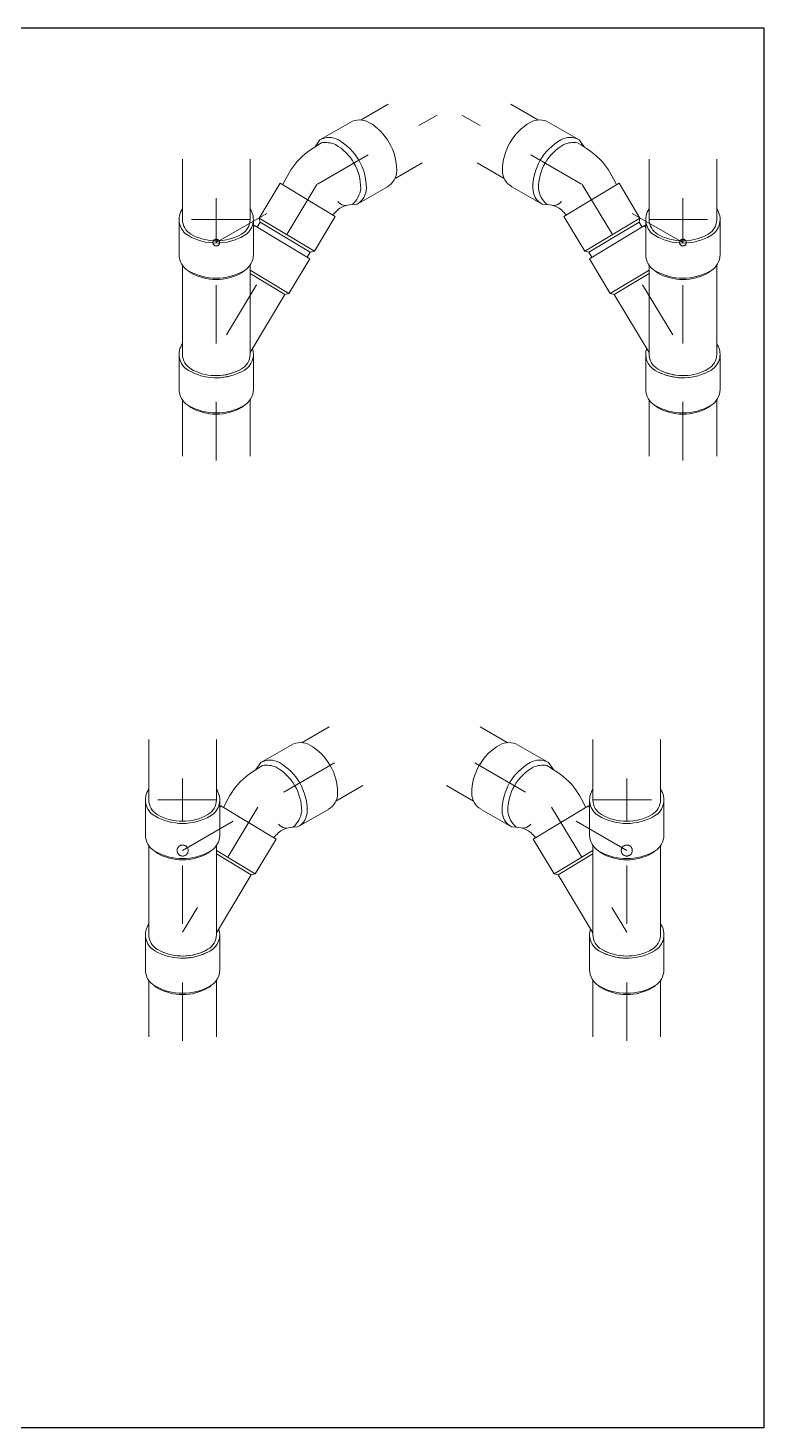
# Model space of a CAD drawing. Header units: millimetres. Extents: x 1263 to 3002, y 1308 to 2683.
# Drawn here: x 1524.342 to 1525.6, y 1340.025 to 1342.419 of the extents above; entities that cross this region are included whole.
import ezdxf

# ---------------------------------------------------------------- set-up
doc = ezdxf.new("R2010")
doc.units = ezdxf.units.MM
doc.linetypes.add('ACAD_ISO04W100', pattern=[30, 24, -3, 0, -3])
doc.layers.add('EJE HID.', color=125, linetype='ACAD_ISO04W100', lineweight=13)
doc.layers.add('sanitaria', color=1, linetype='Continuous', lineweight=0)

msp = doc.modelspace()

# ---------------------------------------------------------------- linework, layer by layer
msp.add_lwpolyline([(1522.16292, 1342.41945), (1525.59964, 1342.41945), (1525.59964, 1340.0251), (1522.16292, 1340.0251)], close=True)
at = {"layer": 'EJE HID.', "linetype": 'ACAD_ISO04W100', "ltscale": 0.004}
for p, q in [((1524.66352, 1342.05248), (1525.04129, 1342.27058)), ((1525.46111, 1342.05248), (1525.08335, 1342.27058)), ((1524.8356, 1342.15183), (1524.66352, 1341.8657)), ((1524.66352, 1342.12845), (1524.66352, 1342.05159)), ((1525.28903, 1342.15183), (1525.46111, 1341.8657)), ((1525.46111, 1342.12845), (1525.46111, 1342.05159)), ((1524.72126, 1342.09185), (1524.60579, 1342.09185)), ((1525.40338, 1342.09185), (1525.51885, 1342.09185)), ((1524.66352, 1341.67982), (1524.66352, 1342.05159)), ((1525.46111, 1341.67982), (1525.46111, 1342.05159)), ((1524.60602, 1341.01268), (1524.94028, 1341.20567)), ((1525.36516, 1341.01268), (1525.03089, 1341.20567)), ((1524.60602, 1341.13587), (1524.60602, 1341.06266)), ((1525.36516, 1341.13587), (1525.36516, 1341.06266)), ((1524.66375, 1341.09927), (1524.54828, 1341.09927)), ((1525.30742, 1341.09927), (1525.42289, 1341.09927)), ((1524.7346, 1341.08691), (1524.60602, 1340.87312)), ((1525.23658, 1341.08691), (1525.36516, 1340.87312)), ((1524.60602, 1340.68724), (1524.60602, 1341.059)), ((1525.36516, 1340.68724), (1525.36516, 1341.059))]:
    msp.add_line(p, q, dxfattribs=at)
for centre, radius in [((1524.66352, 1342.05248), 0.00579), ((1525.46111, 1342.05248), 0.00579), ((1524.60602, 1341.01268), 0.00944), ((1525.36516, 1341.01268), 0.00944)]:
    msp.add_circle(centre, radius, dxfattribs=at)
at = {"layer": 'sanitaria'}
for p, q in [((1524.95757, 1342.28891), (1524.91132, 1342.26221)), ((1525.16707, 1342.28891), (1525.21332, 1342.26221)), ((1524.84066, 1342.22808), (1524.89262, 1342.25808)), ((1525.28398, 1342.22808), (1525.23202, 1342.25808)), ((1524.84066, 1342.22808), (1524.8323, 1342.21594)), ((1525.28398, 1342.22808), (1525.29234, 1342.21594)), ((1524.60579, 1342.09185), (1524.60579, 1342.19522)), ((1524.72126, 1342.09185), (1524.72126, 1342.19522)), ((1525.0153, 1342.18891), (1524.96905, 1342.16221)), ((1525.10933, 1342.18891), (1525.15558, 1342.16221)), ((1525.40338, 1342.09185), (1525.40338, 1342.19522)), ((1525.51885, 1342.09185), (1525.51885, 1342.19522)), ((1524.77265, 1342.15386), (1524.73693, 1342.09447)), ((1524.77265, 1342.15386), (1524.86691, 1342.09717)), ((1525.35199, 1342.15386), (1525.25772, 1342.09717)), ((1525.35199, 1342.15386), (1525.38771, 1342.09447)), ((1524.90417, 1342.11808), (1524.95613, 1342.14808)), ((1525.22047, 1342.11808), (1525.16851, 1342.14808)), ((1524.90417, 1342.11808), (1524.89558, 1342.11739)), ((1525.22047, 1342.11808), (1525.22905, 1342.11739)), ((1524.60002, 1342.09185), (1524.60002, 1342.03185)), ((1524.72703, 1342.09185), (1524.72703, 1342.03185)), ((1524.72915, 1342.08153), (1524.72703, 1342.07802)), ((1524.72915, 1342.08153), (1524.82341, 1342.02484)), ((1524.73859, 1342.08753), (1524.73343, 1342.07896)), ((1524.73693, 1342.09447), (1524.73859, 1342.08753)), ((1524.73693, 1342.09447), (1524.8312, 1342.03778)), ((1524.73859, 1342.08753), (1524.82428, 1342.03599)), ((1524.86691, 1342.09717), (1524.8312, 1342.03778)), ((1525.25772, 1342.09717), (1525.29344, 1342.03778)), ((1525.38771, 1342.09447), (1525.29344, 1342.03778)), ((1525.38605, 1342.08753), (1525.30035, 1342.03599)), ((1525.39549, 1342.08153), (1525.30122, 1342.02484)), ((1525.38771, 1342.09447), (1525.38605, 1342.08753)), ((1525.38605, 1342.08753), (1525.3912, 1342.07896)), ((1525.39549, 1342.08153), (1525.3976, 1342.07802)), ((1525.3976, 1342.09185), (1525.3976, 1342.03185)), ((1525.52462, 1342.09185), (1525.52462, 1342.03185)), ((1524.82428, 1342.03599), (1524.81913, 1342.02742)), ((1524.8312, 1342.03778), (1524.82428, 1342.03599)), ((1525.29344, 1342.03778), (1525.30035, 1342.03599)), ((1525.30035, 1342.03599), (1525.30551, 1342.02742)), ((1524.60579, 1341.86145), (1524.60579, 1342.01359)), ((1524.72126, 1341.86145), (1524.72126, 1342.01359)), ((1524.82341, 1342.02484), (1524.7877, 1341.96545)), ((1525.30122, 1342.02484), (1525.33694, 1341.96545)), ((1525.40338, 1341.86145), (1525.40338, 1342.01359)), ((1525.51885, 1341.86145), (1525.51885, 1342.01359)), ((1524.72126, 1342.00541), (1524.7877, 1341.96545)), ((1524.72126, 1341.99946), (1524.78078, 1341.96366)), ((1525.40338, 1342.00541), (1525.33694, 1341.96545)), ((1525.40338, 1341.99946), (1525.34385, 1341.96366)), ((1524.78078, 1341.96366), (1524.72126, 1341.86469)), ((1524.7877, 1341.96545), (1524.78078, 1341.96366)), ((1525.33694, 1341.96545), (1525.34385, 1341.96366)), ((1525.34385, 1341.96366), (1525.40338, 1341.86469)), ((1524.60002, 1341.86145), (1524.60002, 1341.80145)), ((1524.72703, 1341.86145), (1524.72703, 1341.80145)), ((1525.3976, 1341.86145), (1525.3976, 1341.80145)), ((1525.52462, 1341.86145), (1525.52462, 1341.80145)), ((1524.72703, 1341.80885), (1524.72703, 1341.80145)), ((1525.3976, 1341.80885), (1525.3976, 1341.80145)), ((1524.60579, 1341.6869), (1524.60579, 1341.78319)), ((1524.72126, 1341.6869), (1524.72126, 1341.78319)), ((1525.40338, 1341.6869), (1525.40338, 1341.78319)), ((1525.51885, 1341.6869), (1525.51885, 1341.78319)), ((1524.85656, 1341.224), (1524.81031, 1341.1973)), ((1525.11461, 1341.224), (1525.16086, 1341.1973)), ((1524.54828, 1341.09927), (1524.54828, 1341.20264)), ((1524.66375, 1341.09927), (1524.66375, 1341.20264)), ((1525.30742, 1341.09927), (1525.30742, 1341.20264)), ((1525.42289, 1341.09927), (1525.42289, 1341.20264)), ((1524.73965, 1341.16317), (1524.79161, 1341.19317)), ((1525.23152, 1341.16317), (1525.17956, 1341.19317)), ((1524.73965, 1341.16317), (1524.73129, 1341.15103)), ((1525.23152, 1341.16317), (1525.23988, 1341.15103)), ((1524.9143, 1341.124), (1524.86805, 1341.0973)), ((1525.05688, 1341.124), (1525.10312, 1341.0973)), ((1524.54251, 1341.09927), (1524.54251, 1341.03927)), ((1524.66952, 1341.09927), (1524.66952, 1341.03927)), ((1525.30165, 1341.09927), (1525.30165, 1341.03927)), ((1525.42866, 1341.09927), (1525.42866, 1341.03927)), ((1524.67164, 1341.08895), (1524.66952, 1341.08543)), ((1524.67164, 1341.08895), (1524.7659, 1341.03226)), ((1524.80316, 1341.05317), (1524.85512, 1341.08317)), ((1525.16801, 1341.05317), (1525.11605, 1341.08317)), ((1525.29953, 1341.08895), (1525.20527, 1341.03226)), ((1525.29953, 1341.08895), (1525.30165, 1341.08543)), ((1524.80316, 1341.05317), (1524.79458, 1341.05248)), ((1525.16801, 1341.05317), (1525.1766, 1341.05248)), ((1524.7659, 1341.03226), (1524.73019, 1340.97287)), ((1525.20527, 1341.03226), (1525.24098, 1340.97287)), ((1524.54828, 1340.86887), (1524.54828, 1341.02101)), ((1524.66375, 1340.86887), (1524.66375, 1341.02101)), ((1524.66375, 1341.01283), (1524.73019, 1340.97287)), ((1524.66375, 1341.00688), (1524.72327, 1340.97108)), ((1525.30742, 1341.01283), (1525.24098, 1340.97287)), ((1525.30742, 1341.00688), (1525.2479, 1340.97108)), ((1525.30742, 1340.86887), (1525.30742, 1341.02101)), ((1525.42289, 1340.86887), (1525.42289, 1341.02101)), ((1524.72327, 1340.97108), (1524.66375, 1340.8721)), ((1524.73019, 1340.97287), (1524.72327, 1340.97108)), ((1525.24098, 1340.97287), (1525.2479, 1340.97108)), ((1525.2479, 1340.97108), (1525.30742, 1340.8721)), ((1524.54251, 1340.86887), (1524.54251, 1340.80887)), ((1524.66952, 1340.86887), (1524.66952, 1340.80887)), ((1525.30165, 1340.86887), (1525.30165, 1340.80887)), ((1525.42866, 1340.86887), (1525.42866, 1340.80887)), ((1524.66952, 1340.81626), (1524.66952, 1340.80887)), ((1525.30165, 1340.81626), (1525.30165, 1340.80887)), ((1524.54828, 1340.69431), (1524.54828, 1340.79061)), ((1524.66375, 1340.69431), (1524.66375, 1340.79061)), ((1525.30742, 1340.69431), (1525.30742, 1340.79061)), ((1525.42289, 1340.69431), (1525.42289, 1340.79061))]:
    msp.add_line(p, q, dxfattribs=at)
for centre, radius, start, end in [((1524.9085, 1342.23058), 0.03175, 60, 120), ((1524.87674, 1342.17558), 0.09526, 0, 60), ((1525.24789, 1342.17558), 0.09526, 120, 180), ((1525.21614, 1342.23058), 0.03175, 60, 120), ((1524.85654, 1342.20058), 0.03175, 60, 120), ((1524.82478, 1342.14558), 0.09526, 360, 60), ((1525.29985, 1342.14558), 0.09526, 120, 180), ((1525.2681, 1342.20058), 0.03175, 60, 120), ((1524.85037, 1342.18164), 0.04196, 66.33539, 99.46736), ((1524.82392, 1342.14508), 0.0866, 0, 60), ((1525.30072, 1342.14508), 0.0866, 120, 180), ((1525.27426, 1342.18164), 0.04196, 80.53264, 113.66461), ((1524.94025, 1342.17558), 0.03175, 300, 0), ((1525.18438, 1342.17558), 0.03175, 180, 240), ((1524.86881, 1342.14971), 0.04196, 309.63983, 353.66461), ((1524.88829, 1342.14558), 0.03175, 300.01253, 0), ((1525.23635, 1342.14558), 0.03175, 180, 239.98747), ((1525.25582, 1342.14971), 0.04196, 186.33539, 230.36017), ((1524.63177, 1342.09185), 0.03175, 144.9032, 240), ((1524.69528, 1342.09185), 0.03175, 300, 35.0968), ((1525.42936, 1342.09185), 0.03175, 144.9032, 240), ((1525.49287, 1342.09185), 0.03175, 300, 35.0968), ((1524.63466, 1342.09185), 0.02887, 180, 240), ((1524.69239, 1342.09185), 0.02887, 300, 0), ((1525.43225, 1342.09185), 0.02887, 180, 240), ((1525.48998, 1342.09185), 0.02887, 300, 0), ((1524.66352, 1342.14685), 0.09526, 240, 300), ((1524.66352, 1342.14185), 0.0866, 240, 300), ((1525.46111, 1342.14685), 0.09526, 240, 300), ((1525.46111, 1342.14185), 0.0866, 240, 300), ((1524.63177, 1342.03185), 0.03175, 180, 240), ((1524.69528, 1342.03185), 0.03175, 300, 360), ((1525.42936, 1342.03185), 0.03175, 180, 240), ((1525.49287, 1342.03185), 0.03175, 300, 0), ((1524.63466, 1342.02585), 0.02887, 225.5646, 240), ((1524.66352, 1342.08685), 0.09526, 240, 300), ((1524.66352, 1342.07585), 0.0866, 240, 300), ((1524.69239, 1342.02585), 0.02887, 300, 314.4354), ((1525.43225, 1342.02585), 0.02887, 225.5646, 240), ((1525.46111, 1342.08685), 0.09526, 240, 300), ((1525.46111, 1342.07585), 0.0866, 240, 300), ((1525.48998, 1342.02585), 0.02887, 300, 314.4354), ((1524.63177, 1341.86145), 0.03175, 144.02339, 240), ((1524.69528, 1341.86145), 0.03175, 300, 18.54066), ((1525.42936, 1341.86145), 0.03175, 161.45934, 240), ((1525.49287, 1341.86145), 0.03175, 300, 35.97661), ((1524.63466, 1341.86145), 0.02887, 180, 240), ((1524.69239, 1341.86145), 0.02887, 300, 0), ((1525.43225, 1341.86145), 0.02887, 180, 240), ((1525.48998, 1341.86145), 0.02887, 300, 0), ((1524.66352, 1341.91645), 0.09526, 240, 295.85128), ((1524.66352, 1341.91145), 0.0866, 240, 295.46433), ((1524.66352, 1341.91145), 0.0866, 270, 300), ((1524.66352, 1341.91645), 0.09526, 270, 300), ((1525.46111, 1341.91645), 0.09526, 240, 270), ((1525.46111, 1341.91145), 0.0866, 240, 270), ((1525.46111, 1341.91645), 0.09526, 244.14872, 300), ((1525.46111, 1341.91145), 0.0866, 244.53567, 300), ((1524.63177, 1341.80145), 0.03175, 180, 240), ((1524.69528, 1341.80145), 0.03175, 300, 0), ((1525.42936, 1341.80145), 0.03175, 180, 240), ((1525.49287, 1341.80145), 0.03175, 300, 360), ((1524.63466, 1341.79545), 0.02887, 225.5646, 240), ((1524.66352, 1341.85645), 0.09526, 240, 300), ((1524.66352, 1341.84545), 0.0866, 240, 300), ((1524.69239, 1341.79545), 0.02887, 300, 314.4354), ((1525.43225, 1341.79545), 0.02887, 225.5646, 240), ((1525.46111, 1341.85645), 0.09526, 240, 300), ((1525.46111, 1341.84545), 0.0866, 240, 300), ((1525.48998, 1341.79545), 0.02887, 300, 314.4354), ((1524.80749, 1341.16567), 0.03175, 60, 120), ((1525.16368, 1341.16567), 0.03175, 60, 120), ((1524.77574, 1341.11067), 0.09526, 0, 60), ((1525.19543, 1341.11067), 0.09526, 120, 180), ((1524.75553, 1341.13567), 0.03175, 60, 120), ((1524.74937, 1341.11673), 0.04196, 66.33539, 99.46736), ((1524.72291, 1341.08017), 0.0866, 0, 60), ((1524.72378, 1341.08067), 0.09526, 360, 60), ((1525.2474, 1341.08067), 0.09526, 120, 180), ((1525.24826, 1341.08017), 0.0866, 120, 180), ((1525.21564, 1341.13567), 0.03175, 60, 120), ((1525.2218, 1341.11673), 0.04196, 80.53264, 113.66461), ((1524.57426, 1341.09927), 0.03175, 144.9032, 240), ((1524.57715, 1341.09927), 0.02887, 180, 240), ((1524.63488, 1341.09927), 0.02887, 300, 0), ((1524.63777, 1341.09927), 0.03175, 300, 35.0968), ((1524.83925, 1341.11067), 0.03175, 300, 0), ((1525.13193, 1341.11067), 0.03175, 180, 240), ((1525.3334, 1341.09927), 0.03175, 144.9032, 240), ((1525.33629, 1341.09927), 0.02887, 180, 240), ((1525.39402, 1341.09927), 0.02887, 300, 0), ((1525.39691, 1341.09927), 0.03175, 300, 35.0968), ((1524.76781, 1341.0848), 0.04196, 309.63983, 353.66461), ((1524.78728, 1341.08067), 0.03175, 300.01253, 0), ((1525.18389, 1341.08067), 0.03175, 180, 239.98747), ((1525.20337, 1341.0848), 0.04196, 186.33539, 230.36017), ((1524.60602, 1341.15427), 0.09526, 240, 300), ((1524.60602, 1341.14927), 0.0866, 240, 300), ((1525.36516, 1341.15427), 0.09526, 240, 300), ((1525.36516, 1341.14927), 0.0866, 240, 300), ((1524.57426, 1341.03927), 0.03175, 180, 240), ((1524.63777, 1341.03927), 0.03175, 300, 360), ((1525.3334, 1341.03927), 0.03175, 180, 240), ((1525.39691, 1341.03927), 0.03175, 300, 0), ((1524.57715, 1341.03327), 0.02887, 225.5646, 240), ((1524.60602, 1341.09427), 0.09526, 240, 300), ((1524.60602, 1341.08327), 0.0866, 240, 300), ((1524.63488, 1341.03327), 0.02887, 300, 314.4354), ((1525.33629, 1341.03327), 0.02887, 225.5646, 240), ((1525.36516, 1341.09427), 0.09526, 240, 300), ((1525.36516, 1341.08327), 0.0866, 240, 300), ((1525.39402, 1341.03327), 0.02887, 300, 314.4354), ((1524.57426, 1340.86887), 0.03175, 144.02339, 240), ((1525.39691, 1340.86887), 0.03175, 300, 35.97661), ((1524.57715, 1340.86887), 0.02887, 180, 240), ((1524.63488, 1340.86887), 0.02887, 300, 0), ((1524.63777, 1340.86887), 0.03175, 300, 18.54066), ((1525.3334, 1340.86887), 0.03175, 161.45934, 240), ((1525.33629, 1340.86887), 0.02887, 180, 240), ((1525.39402, 1340.86887), 0.02887, 300, 0), ((1524.60602, 1340.92387), 0.09526, 240, 295.85128), ((1524.60602, 1340.91887), 0.0866, 240, 295.46433), ((1524.60602, 1340.91887), 0.0866, 270, 300), ((1524.60602, 1340.92387), 0.09526, 270, 300), ((1525.36516, 1340.92387), 0.09526, 240, 270), ((1525.36516, 1340.91887), 0.0866, 240, 270), ((1525.36516, 1340.92387), 0.09526, 244.14872, 300), ((1525.36516, 1340.91887), 0.0866, 244.53567, 300), ((1524.57426, 1340.80887), 0.03175, 180, 240), ((1524.63777, 1340.80887), 0.03175, 300, 0), ((1525.3334, 1340.80887), 0.03175, 180, 240), ((1525.39691, 1340.80887), 0.03175, 300, 360), ((1524.57715, 1340.80287), 0.02887, 225.5646, 240), ((1524.60602, 1340.86387), 0.09526, 240, 300), ((1524.60602, 1340.85287), 0.0866, 240, 300), ((1524.63488, 1340.80287), 0.02887, 300, 314.4354), ((1525.33629, 1340.80287), 0.02887, 225.5646, 240), ((1525.36516, 1340.86387), 0.09526, 240, 300), ((1525.36516, 1340.85287), 0.0866, 240, 300), ((1525.39402, 1340.80287), 0.02887, 300, 314.4354)]:
    msp.add_arc(centre, radius, start, end, dxfattribs=at)
for points in [[(1524.84347, 1342.22304), (1524.80117, 1342.19061), (1524.77693, 1342.15128)], [(1525.28116, 1342.22304), (1525.32346, 1342.19061), (1525.3477, 1342.15128)], [(1524.89558, 1342.11739), (1524.87957, 1342.11385), (1524.86263, 1342.09975)], [(1525.22905, 1342.11739), (1525.24507, 1342.11385), (1525.26201, 1342.09975)], [(1524.74247, 1341.15812), (1524.70017, 1341.1257), (1524.67592, 1341.08637)], [(1525.22871, 1341.15812), (1525.271, 1341.1257), (1525.29525, 1341.08637)], [(1524.79458, 1341.05248), (1524.77856, 1341.04893), (1524.76162, 1341.03483)], [(1525.1766, 1341.05248), (1525.19261, 1341.04893), (1525.20955, 1341.03483)]]:
    msp.add_spline(points, degree=3, dxfattribs=at)
for points in [[(1524.88589, 1342.11588), (1524.88424, 1342.11583), (1524.87863, 1342.11591), (1524.87423, 1342.1198), (1524.87111, 1342.12256)], [(1525.23875, 1342.11588), (1525.2404, 1342.11583), (1525.246, 1342.11591), (1525.25041, 1342.1198), (1525.25353, 1342.12256)], [(1524.78488, 1341.05097), (1524.78323, 1341.05092), (1524.77763, 1341.05099), (1524.77322, 1341.05489), (1524.7701, 1341.05765)], [(1525.18629, 1341.05097), (1525.18794, 1341.05092), (1525.19355, 1341.05099), (1525.19795, 1341.05489), (1525.20107, 1341.05765)]]:
    msp.add_open_spline(points, degree=3, knots=[0.001306938, 0.001306938, 0.001306938, 0.001306938, 0.006152793, 0.017985481, 0.017985481, 0.017985481, 0.017985481], dxfattribs=at)

doc.saveas('drawing.dxf')
